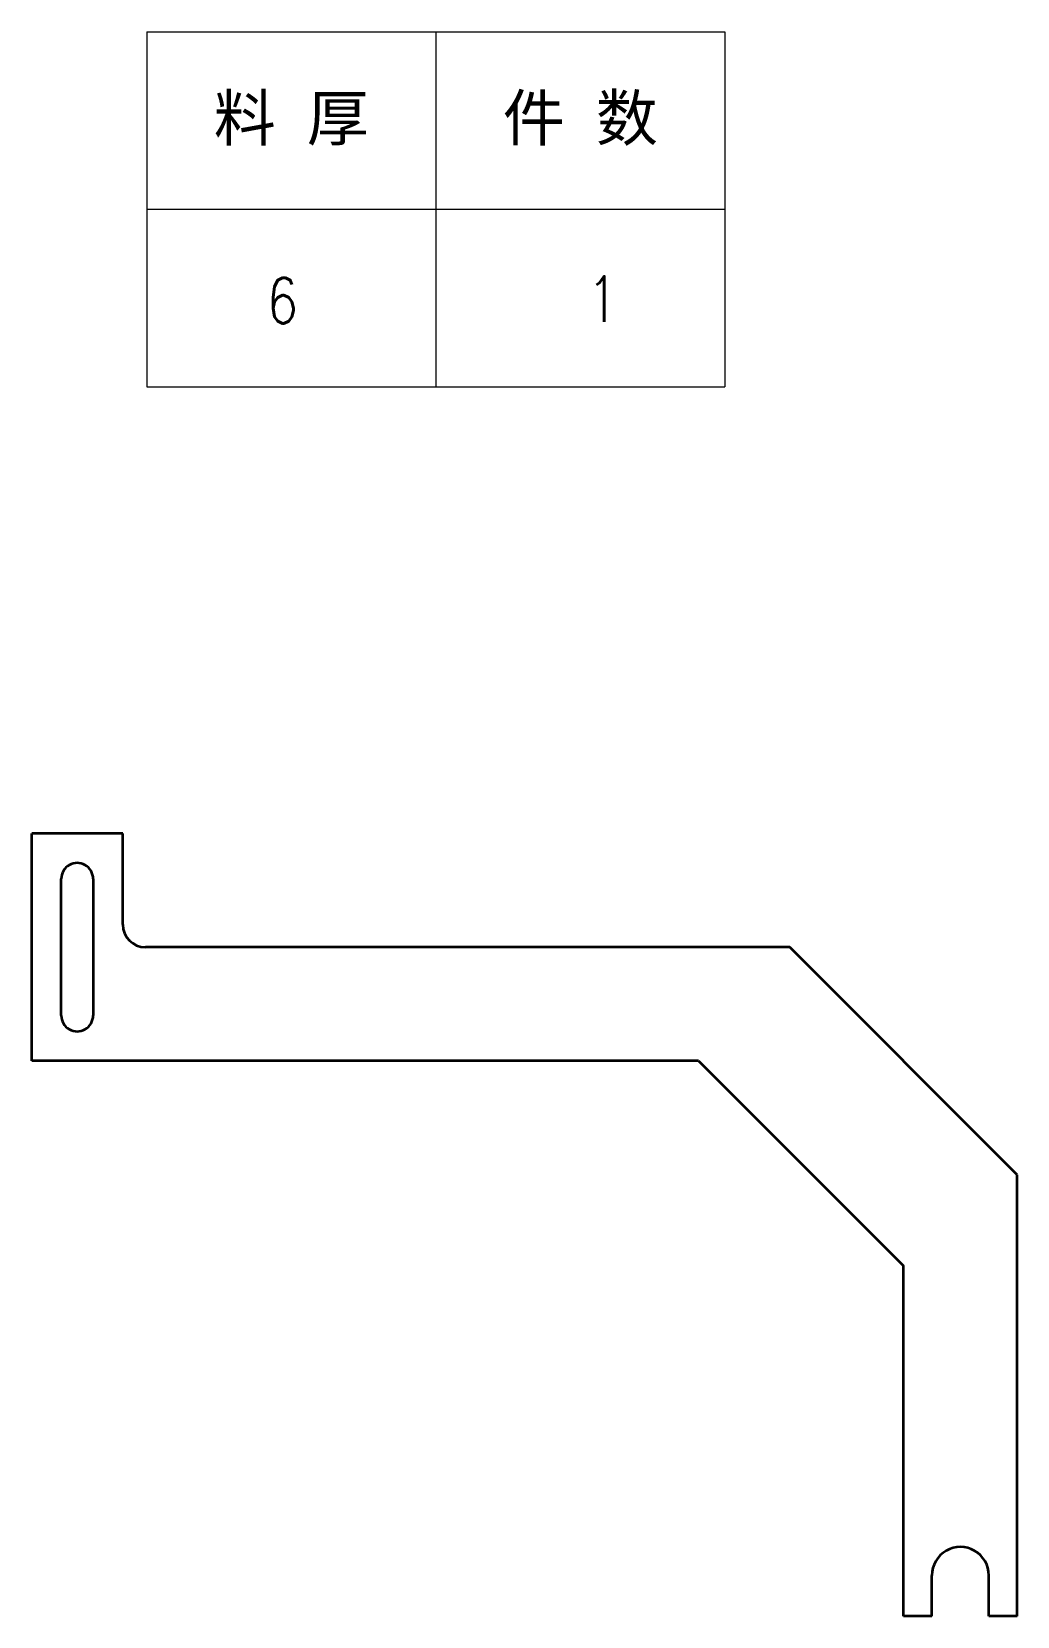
# Model space of a CAD drawing. Header units: millimetres. Extents: x -49572 to 104182, y -50696 to 51993.
# Drawn here: x -49349.2 to -49132.7, y 43696 to 44044.1 of the extents above; entities that cross this region are included whole.
import ezdxf
from ezdxf.enums import TextEntityAlignment as Align

# ---------------------------------------------------------------- set-up
doc = ezdxf.new("R2010")
doc.units = ezdxf.units.MM
doc.header["$LTSCALE"] = 0.5
doc.layers.add('标注线', color=3, linetype='Continuous', lineweight=18)
doc.styles.add('DIM', font='romans.shx', dxfattribs={"width": 0.8, "bigfont": 'bigfont.shx'})
doc.styles.get("Standard").update_dxf_attribs({"font": 'simplex.shx'})

# ---------------------------------------------------------------- blocks, each defined once
blk = doc.blocks.new('*T363')
at = {"color": 0, "linetype": 'ByBlock', "lineweight": -2, "transparency": 16777216}
for p, q in [((0, 0), (127, 0)), ((0, 0), (0, -78)), ((63.5, 0), (63.5, -78)), ((127, 0), (127, -78)), ((0, -39), (127, -39)), ((0, -78), (127, -78))]:
    blk.add_line(p, q, dxfattribs=at)
at = {"color": 0, "transparency": 16777216, "char_height": 10, "width": 60.5, "attachment_point": 5}
for s, insert in [('{\\fSimSun|b0|i0|c134|p2;料 厚}', (31.75, -19.5)), ('{\\fSimSun|b0|i0|c134|p2;件 数}', (95.25, -19.5))]:
    blk.add_mtext(s, dxfattribs=dict(at, insert=insert))
blk = doc.blocks.new('拆图参数')
blk.add_blockref('*T363', (-63.5, 78))
at = {"style": 'DIM', "width": 0.8}
blk.add_attdef('6', text='', height=10, dxfattribs=at).set_placement((-37.13, 18.91), align=Align.MIDDLE_LEFT)
blk.add_attdef('1', text='', height=10, dxfattribs=at).set_placement((36.65, 19.27), align=Align.MIDDLE_CENTER)

msp = doc.modelspace()

# ---------------------------------------------------------------- linework, layer by layer
at = {"color": 7, "lineweight": 35}
for p, q in [((-49349.215, 43818.021), (-49349.215, 43868.021)), ((-49329.215, 43848.021), (-49329.215, 43868.021)), ((-49342.715, 43828.021), (-49342.715, 43858.021)), ((-49335.715, 43858.021), (-49335.715, 43828.021)), ((-49182.715, 43843.021), (-49324.215, 43843.021)), ((-49132.715, 43793.021), (-49182.715, 43843.021)), ((-49202.715, 43818.021), (-49349.215, 43818.021)), ((-49202.715, 43818.021), (-49157.715, 43773.021)), ((-49132.715, 43696.021), (-49132.715, 43793.021))]:
    msp.add_line(p, q, dxfattribs=at)
at = {"color": 7, "lineweight": 35, "ltscale": 0.499991}
msp.add_line((-49329.215, 43868.021), (-49349.215, 43868.021), dxfattribs=at)
at = {"color": 7, "lineweight": 35, "ltscale": 0.1}
msp.add_line((-49157.715, 43696.021), (-49157.715, 43773.021), dxfattribs=at)
at = {"color": 7, "lineweight": 35, "ltscale": 0.225}
for p, q in [((-49151.465, 43696.021), (-49151.465, 43705.021)), ((-49138.965, 43696.021), (-49138.965, 43705.021))]:
    msp.add_line(p, q, dxfattribs=at)
at = {"color": 7, "lineweight": 35, "ltscale": 0.15625}
for p, q in [((-49151.465, 43696.021), (-49157.715, 43696.021)), ((-49132.715, 43696.021), (-49138.965, 43696.021))]:
    msp.add_line(p, q, dxfattribs=at)
at = {"color": 7, "lineweight": 35}
for centre, radius, start, end in [((-49339.215, 43858.021), 3.5, 0, 180.00001), ((-49324.215, 43848.021), 5, 180.00001, 270), ((-49339.215, 43828.021), 3.5, 179.99999, 0), ((-49145.215, 43705.021), 6.25, 0, 180.00001)]:
    msp.add_arc(centre, radius, start, end, dxfattribs=at)

# ---------------------------------------------------------------- block references
at = {"layer": '标注线'}
msp.add_blockref('拆图参数', (-49260.437, 43966.144), dxfattribs=at).add_auto_attribs({'1': '1', '6': '6'})

doc.saveas('drawing.dxf')
